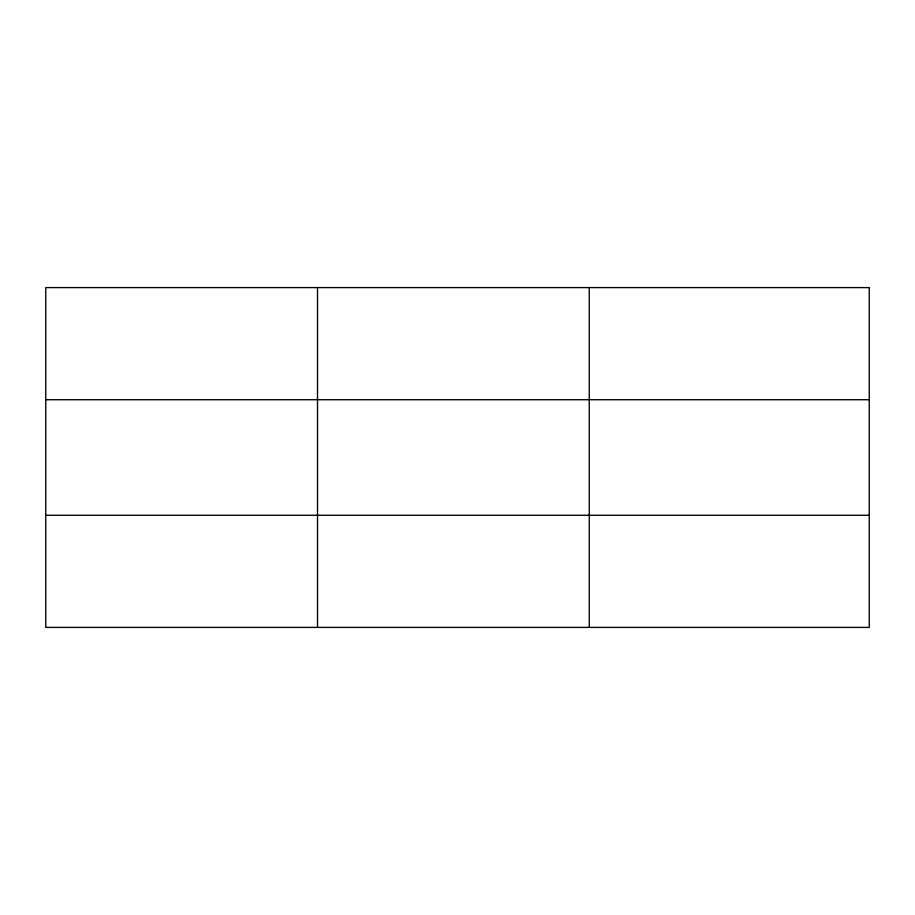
<?xml version="1.0" encoding="UTF-8"?>
<svg xmlns="http://www.w3.org/2000/svg" width="915" height="915" viewBox="0 0 915 915"><rect width="100%" height="100%" fill="white"/><g stroke="black" fill="none" stroke-linecap="round" stroke-linejoin="round"><path stroke-width="1.37" d="M317.505 627.404L317.505 287.596M589.26 627.404L589.26 287.596M45.75 399.729L869.25 399.729M45.75 515.271L869.25 515.271M869.25 287.596L869.25 627.404L45.75 627.404L45.75 287.596L869.25 287.596"/></g></svg>
